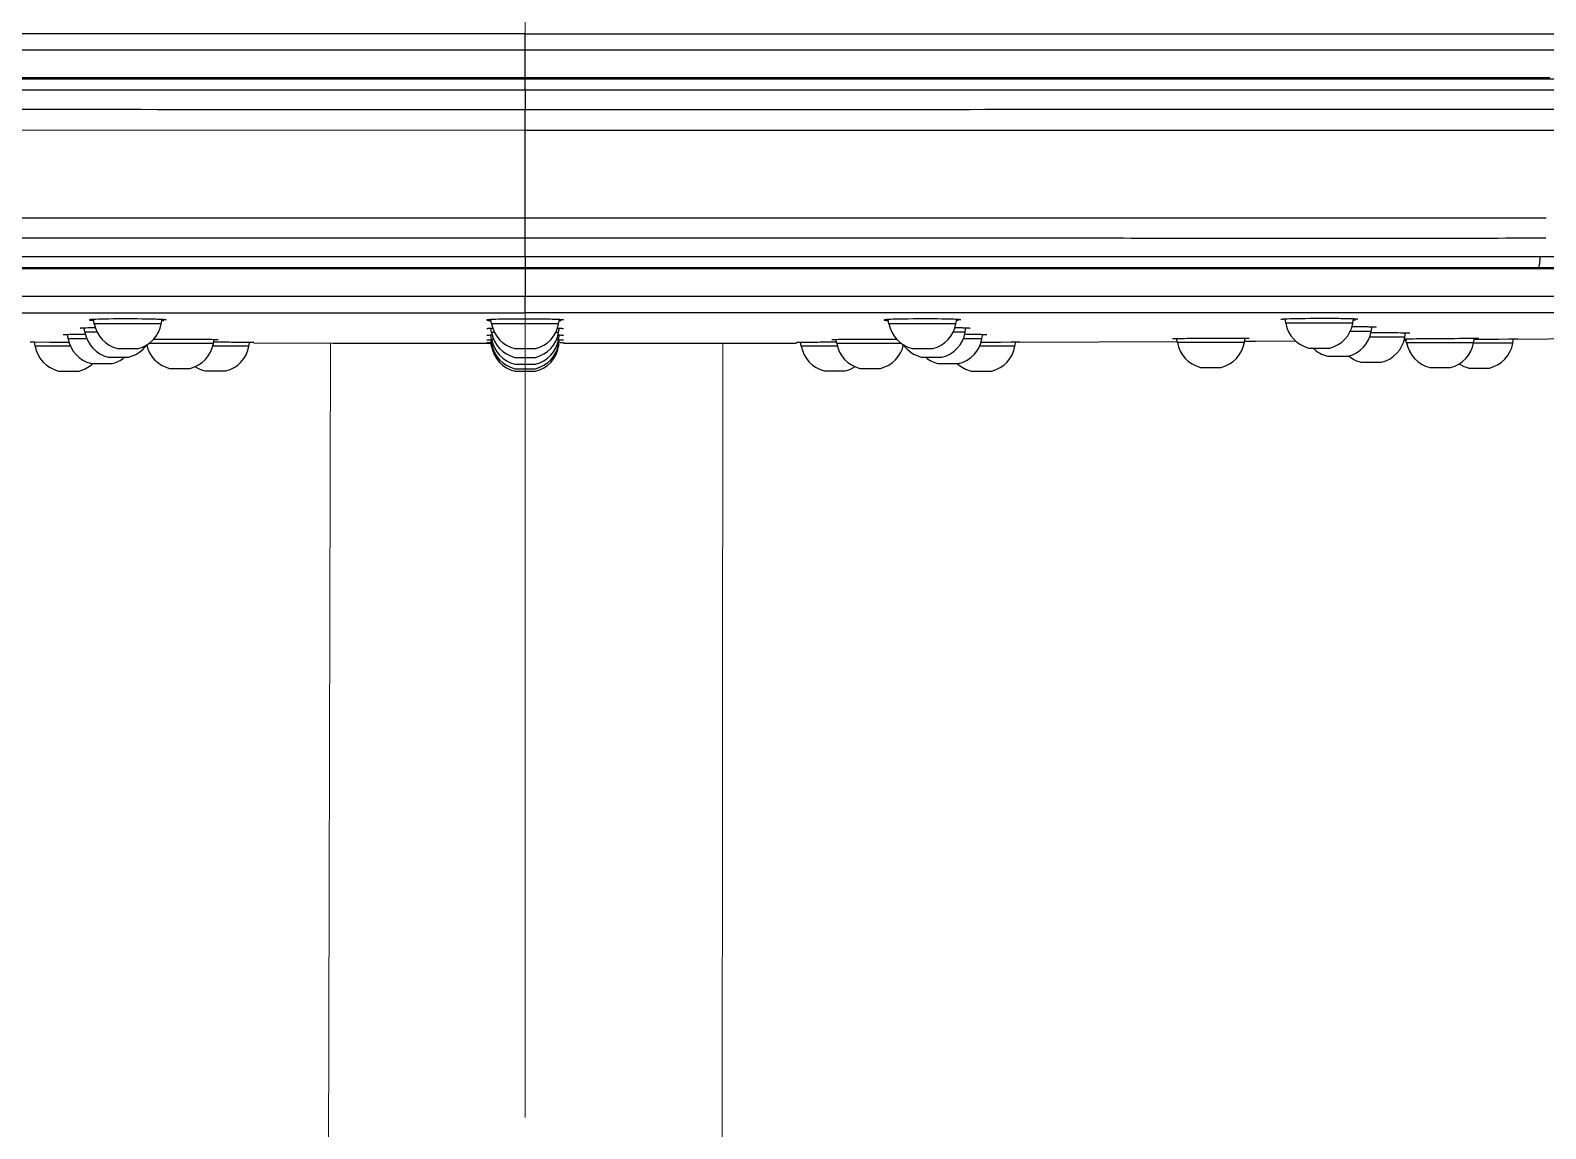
# Model space of a CAD drawing. Extents: x 0 to 3160, y 0 to 2315.
# Drawn here: x 1074.4 to 1147.5, y 1233.2 to 1286.1 of the extents above; entities that cross this region are included whole.
import ezdxf

# ---------------------------------------------------------------- set-up
doc = ezdxf.new("R2010")
doc.units = 0
doc.header["$LTSCALE"] = 10
doc.header["$MEASUREMENT"] = 0
doc.linetypes.add('CENTER2', pattern=[28.575000000000003, 19.05, -3.175, 3.175, -3.175])
doc.layers.get('0').update_dxf_attribs({"linetype": 'CONTINUOUS'})
doc.layers.add('1', color=7, linetype='CONTINUOUS')
doc.layers.add('Cneter', color=1, linetype='CENTER2', lineweight=13)

msp = doc.modelspace()

# ---------------------------------------------------------------- linework, layer by layer
at = {"color": 9, "linetype": 'Continuous'}
for p, q in [((1098.284918854793, 1283.266323486363), (1098.285295446893, 1285.972954988963)), ((1079.411604320292, 1285.183452545863), (967.1999967313923, 1285.169027571463)), ((1084.241997540892, 1285.183696853063), (1079.411604320292, 1285.183452545863)), ((1093.284222094792, 1285.183967024863), (1084.241997540892, 1285.183696853063)), ((1095.459994858992, 1285.183996914163), (1093.284222094792, 1285.183967024863)), ((1098.285293181692, 1285.184016039763), (1095.459994858992, 1285.183996914163)), ((1103.286092215993, 1285.183528327063), (1098.285296224893, 1285.183562429563)), ((1109.722101907692, 1285.183332973163), (1103.286092215993, 1285.183528327063)), ((1109.817675034592, 1285.183328862863), (1109.722101907692, 1285.183332973163)), ((1109.922878122892, 1285.183324299063), (1109.817675034592, 1285.183328862863)), ((1115.700372262492, 1285.183012314163), (1109.922878122892, 1285.183324299063)), ((1116.027078924392, 1285.182991201763), (1115.700372262492, 1285.183012314163)), ((1116.181780317293, 1285.182981079963), (1116.027078924392, 1285.182991201763)), ((1116.610915566293, 1285.182952585363), (1116.181780317293, 1285.182981079963)), ((1229.372284464892, 1285.164267685363), (1116.610915566293, 1285.182952585363)), ((1098.285220153192, 1283.778712112163), (1050.019223815892, 1283.777478472963)), ((1148.285677716392, 1283.777576858263), (1098.285220153192, 1283.778712112163)), ((1146.504591847192, 1283.777652369063), (1146.471857461092, 1283.846965627463)), ((1037.551827504092, 1281.351984758663), (1098.285292537193, 1281.327671865663)), ((1098.285292537193, 1281.327671865663), (1159.700550988492, 1281.332355700163)), ((1098.285295498892, 1277.083882867463), (1098.285294792592, 1281.326947445463)), ((1098.285284548692, 1277.081373304463), (1049.061181303292, 1277.081885847563)), ((1098.285293604392, 1276.125373291963), (1098.285284548692, 1277.081373304463)), ((1147.513290673593, 1277.081851467163), (1098.285291277793, 1277.081334330763)), ((1049.268843212292, 1276.126577099863), (1098.285293604392, 1276.125373291963)), ((1098.285278678592, 1275.214390180863), (1098.285263070492, 1276.122042894463)), ((1098.285269329593, 1275.214287150363), (1049.553208950192, 1275.214401288463)), ((1098.285283625192, 1275.213373640763), (1098.285293008792, 1273.308633374063)), ((1022.952281377992, 1274.704870733163), (1098.285284716292, 1274.704412856663)), ((1098.285268091992, 1274.704397561263), (1108.490695658193, 1274.704721627263)), ((1147.141694192892, 1274.704488876963), (1170.340072768692, 1274.704162428063)), ((1098.285273058892, 1273.298941753763), (1014.405897861292, 1273.309775564163)), ((1098.285265618292, 1272.509960504463), (1098.285291368093, 1273.298976012663)), ((1100.137808856693, 1273.299309548763), (1098.285296332592, 1273.299309341163)), ((1100.340793291292, 1273.299310503663), (1100.137808856693, 1273.299309548763)), ((1101.478429084093, 1273.299319206263), (1100.340793291292, 1273.299310503663)), ((1101.737355649292, 1273.299321974463), (1101.478429084093, 1273.299319206263)), ((1102.254641305993, 1273.299328370263), (1101.737355649292, 1273.299321974463)), ((1102.462398062392, 1273.299331261963), (1102.254641305993, 1273.299328370263)), ((1102.670896613892, 1273.299334349063), (1102.462398062392, 1273.299331261963)), ((1109.755751070992, 1273.299544907363), (1102.670896613892, 1273.299334349063)), ((1109.873613341192, 1273.299550072263), (1109.755751070992, 1273.299544907363)), ((1109.959517555092, 1273.299553869563), (1109.873613341192, 1273.299550072263)), ((1110.177301436992, 1273.299563619763), (1109.959517555092, 1273.299553869563)), ((1111.526623766293, 1273.299627937263), (1110.177301436992, 1273.299563619763)), ((1111.610540327993, 1273.299632157263), (1111.526623766293, 1273.299627937263)), ((1111.729412742592, 1273.299638178763), (1111.610540327993, 1273.299632157263)), ((1111.919361207993, 1273.299647906563), (1111.729412742592, 1273.299638178763)), ((1115.385115323892, 1273.299847723463), (1111.919361207993, 1273.299647906563)), ((1115.587868639493, 1273.299860690263), (1115.385115323892, 1273.299847723463)), ((1115.762355294793, 1273.299871959463), (1115.587868639493, 1273.299860690263)), ((1116.469911668692, 1273.299918692263), (1115.762355294793, 1273.299871959463)), ((1116.668353362792, 1273.299932095163), (1116.469911668692, 1273.299918692263)), ((1116.752056663892, 1273.299937787063), (1116.668353362792, 1273.299932095163)), ((1116.954055011992, 1273.299951617363), (1116.752056663892, 1273.299937787063)), ((1117.026816181492, 1273.299956631663), (1116.954055011992, 1273.299951617363)), ((1117.243853546793, 1273.299971690463), (1117.026816181492, 1273.299956631663)), ((1118.119393760792, 1273.300033974963), (1117.243853546793, 1273.299971690463)), ((1118.319004308692, 1273.300048516363), (1118.119393760792, 1273.300033974963)), ((1119.293702612492, 1273.300121315963), (1118.319004308692, 1273.300048516363)), ((1123.321947766392, 1273.300452544263), (1119.293702612492, 1273.300121315963)), ((1123.538935354092, 1273.300471718063), (1123.321947766392, 1273.300452544263)), ((1123.611805138692, 1273.300478186563), (1123.538935354092, 1273.300471718063)), ((1123.815312656992, 1273.300496329663), (1123.611805138692, 1273.300478186563)), ((1128.023749657293, 1273.300896348663), (1123.815312656992, 1273.300496329663)), ((1128.146691646692, 1273.300908718463), (1128.023749657293, 1273.300896348663)), ((1128.333707958892, 1273.300927606363), (1128.146691646692, 1273.300908718463)), ((1134.520785603792, 1273.301598053363), (1128.333707958892, 1273.300927606363)), ((1134.723629978892, 1273.301621432363), (1134.520785603792, 1273.301598053363)), ((1138.429333063093, 1273.302062449763), (1134.723629978892, 1273.301621432363)), ((1139.055595421192, 1273.302139443463), (1138.429333063093, 1273.302062449763)), ((1139.137013946893, 1273.302149502463), (1139.055595421192, 1273.302139443463)), ((1139.320188284392, 1273.302172174063), (1139.137013946893, 1273.302149502463)), ((1140.750603657592, 1273.302351122463), (1139.320188284392, 1273.302172174063)), ((1140.952320936893, 1273.302376622463), (1140.750603657592, 1273.302351122463)), ((1141.024773880592, 1273.302385797163), (1140.952320936893, 1273.302376622463)), ((1141.241434762092, 1273.302413281563), (1141.024773880592, 1273.302385797163)), ((1153.614372352392, 1273.304124016163), (1141.241434762092, 1273.302413281563)), ((1067.276386870692, 1272.511425875863), (1076.018676061592, 1272.510730723663)), ((1076.018676061592, 1272.510730723663), (1079.790538347892, 1272.510500858563)), ((1080.746567518792, 1271.987490233463), (1077.515613798092, 1271.987490233463)), ((1079.790538347892, 1272.510500858563), (1083.496257499893, 1272.510316135263)), ((1083.496257499893, 1272.510316135263), (1083.699200148993, 1272.510307198863)), ((1083.699200148993, 1272.510307198863), (1084.049191541092, 1272.510292075463)), ((1084.049191541092, 1272.510292075463), (1096.432847060492, 1272.509985875663)), ((1096.432847060492, 1272.509985875663), (1098.285290572792, 1272.509977138463)), ((1099.900771562592, 1271.980898675463), (1096.669817841892, 1271.980898675463)), ((1119.054975606392, 1271.987490233463), (1115.824021885693, 1271.987490233463)), ((1138.188265371792, 1272.007468649663), (1134.957311651092, 1272.007468649663)), ((1077.172630517993, 1271.258273428563), (1076.258421228592, 1271.258273428563)), ((1077.654782245292, 1271.572941282463), (1077.069157468392, 1271.572941282463)), ((1096.814930488592, 1271.557704016363), (1096.669817841892, 1271.557704016363)), ((1096.794008360593, 1271.234304869163), (1096.669817841892, 1271.234304869163)), ((1099.900771562592, 1271.557704016363), (1099.755658915792, 1271.557704016363)), ((1099.900771562592, 1271.234304869163), (1099.794427379093, 1271.234304869163)), ((1119.501431936093, 1271.572941282463), (1118.915807159192, 1271.572941282463)), ((1120.312168175892, 1271.258273428563), (1119.397958886492, 1271.258273428563)), ((1139.078263676993, 1271.619310266863), (1138.060626240293, 1271.619310266863)), ((1140.694743102492, 1271.331185700063), (1138.983518925593, 1271.331185700063)), ((1076.375789301892, 1270.901349960163), (1074.669841137692, 1270.901349960163)), ((1083.260896172293, 1271.030435499863), (1080.124750215592, 1271.030435499863)), ((1084.970787797492, 1270.902169065563), (1083.260896172293, 1270.902169065563)), ((1096.755701464293, 1271.010659050163), (1096.669817841892, 1271.010659050163)), ((1096.710567333792, 1270.886737360163), (1096.669817841892, 1270.886737360163)), ((1099.900771562592, 1271.010659050163), (1099.827229525692, 1271.010659050163)), ((1099.900771562592, 1270.886737360163), (1099.853183623392, 1270.886737360163)), ((1113.351871417693, 1270.902169065563), (1111.599801606993, 1270.902169065563)), ((1116.427790676992, 1271.030435499863), (1113.309693232192, 1271.030435499863)), ((1121.900748266792, 1270.901349960163), (1120.194800102592, 1270.901349960163)), ((1132.960632649492, 1271.078759945363), (1129.729678928792, 1271.078759945363)), ((1144.011249891993, 1271.069645360363), (1140.780296171192, 1271.069645360363)), ((1145.900701431292, 1271.044015380063), (1144.002821918793, 1271.044015380063))]:
    msp.add_line(p, q, dxfattribs=at)
at = {"color": 7, "linetype": 'Continuous'}
for p, q in [((1098.285269142492, 1285.972873054263), (1099.678924387393, 1285.972874541363)), ((1099.678924387393, 1285.972874541363), (1106.997882834992, 1285.972750139463)), ((1106.997882834992, 1285.972750139463), (1110.169651303992, 1285.972631367263)), ((1110.169651303992, 1285.972631367263), (1110.678190010793, 1285.972608891163)), ((1110.678190010793, 1285.972608891163), (1111.633420046393, 1285.972564175463)), ((1111.633420046393, 1285.972564175463), (1113.266528884892, 1285.972480315863)), ((1113.266528884892, 1285.972480315863), (1116.815960146392, 1285.972266984463)), ((1116.815960146392, 1285.972266984463), (1117.197166516392, 1285.972241629563)), ((1117.197166516392, 1285.972241629563), (1117.670060875193, 1285.972209536263)), ((1117.670060875193, 1285.972209536263), (1118.043804926292, 1285.972183674663)), ((1118.043804926292, 1285.972183674663), (1118.718001721292, 1285.972135923963)), ((1118.718001721292, 1285.972135923963), (1119.102957534293, 1285.972108030963)), ((1119.102957534293, 1285.972108030963), (1119.361222327692, 1285.972089064063)), ((1119.361222327692, 1285.972089064063), (1119.970865292592, 1285.972043491263)), ((1119.970865292592, 1285.972043491263), (1228.225391599593, 1285.954572395763)), ((1098.285248336392, 1283.847465140463), (1048.285293350592, 1283.846854648963)), ((1146.471858489493, 1283.846929484363), (1146.356687938893, 1283.846951125263)), ((1147.681871394592, 1283.846739498963), (1146.471858489493, 1283.846929484363)), ((1170.340065988592, 1274.636648321563), (1060.383990586593, 1274.636026851363)), ((1077.515613798092, 1271.987490233463), (1077.476917330492, 1272.206948806363)), ((1080.746567518792, 1271.987490233463), (1080.784241876092, 1272.201152131263)), ((1096.669817841892, 1271.980898675463), (1096.631635837893, 1272.197439580263)), ((1099.900771562592, 1271.980898675463), (1099.939022371393, 1272.197829791963)), ((1115.824021885693, 1271.987490233463), (1115.786356909392, 1272.201098928563)), ((1119.054975606392, 1271.987490233463), (1119.093666340792, 1272.206916291963)), ((1134.957311651092, 1272.007468649663), (1134.920114658792, 1272.218423275663)), ((1138.188265371792, 1272.007468649663), (1138.227470523892, 1272.229812115963)), ((1076.258421228592, 1271.258273428563), (1076.219175093493, 1271.480849321063)), ((1077.094543352892, 1271.468784717363), (1076.948806967992, 1271.468062090563)), ((1077.069157468392, 1271.572941282463), (1077.030165561192, 1271.794075376663)), ((1083.260896172293, 1271.030435499863), (1083.298380238592, 1271.243018203663)), ((1096.669817841892, 1271.234304869163), (1096.631530886392, 1271.451440983863)), ((1096.669817841892, 1271.010659050163), (1096.631572154292, 1271.227561122563)), ((1096.669817841892, 1271.557704016363), (1096.631576269492, 1271.774582750463)), ((1099.900771562592, 1271.557704016363), (1099.939073157792, 1271.774923156863)), ((1099.900771562592, 1271.234304869163), (1099.939114354192, 1271.451757646163)), ((1099.900771562592, 1271.010659050163), (1099.939017250093, 1271.227561122563)), ((1113.309693232192, 1271.030435499863), (1113.272186427992, 1271.243147156463)), ((1119.501431936093, 1271.572941282463), (1119.540431183592, 1271.794117005763)), ((1119.633924988592, 1271.467878734563), (1119.509577767692, 1271.468538015563)), ((1120.312168175892, 1271.258273428563), (1120.351431876892, 1271.480948942263)), ((1129.729678928792, 1271.078759945363), (1129.693067471092, 1271.286393839563)), ((1132.960280331392, 1271.147096577663), (1133.518750680592, 1271.149975841963)), ((1132.960632649492, 1271.078759945363), (1133.000729400092, 1271.306159917563)), ((1133.518750680592, 1271.149975841963), (1135.440219993392, 1271.163295556063)), ((1138.197927162392, 1271.838297989963), (1138.142665171592, 1271.838500630663)), ((1139.078263676993, 1271.619310266863), (1139.118009114392, 1271.844717843063)), ((1140.694743102492, 1271.331185700063), (1140.734955938092, 1271.559244023663)), ((1140.695654383892, 1271.199726470363), (1140.779390419092, 1271.200306932363)), ((1140.780296171192, 1271.069645360363), (1140.744391334392, 1271.273271808663)), ((1144.011249891993, 1271.069645360363), (1144.052038279892, 1271.300967803363)), ((1145.213043949092, 1271.234237302563), (1144.037111637593, 1271.224873228363)), ((1145.705506546093, 1271.238109744163), (1145.213043949092, 1271.234237302563)), ((1145.955894156692, 1271.240059679663), (1145.705506546093, 1271.238109744163)), ((1145.900701431292, 1271.044015380063), (1145.941657056992, 1271.276286275263)), ((1146.138618607592, 1271.241556639663), (1145.955894156692, 1271.240059679663)), ((1146.138617873093, 1271.241552477463), (1154.399227732192, 1271.319938733863)), ((1074.543867664393, 1271.091243706863), (1074.433286887293, 1271.091161682963)), ((1074.615447281192, 1271.091035654263), (1074.543867664393, 1271.091243706863)), ((1075.368338917192, 1271.088045046063), (1074.615447281192, 1271.091035654263)), ((1074.669841137692, 1270.901349960163), (1074.630248437892, 1271.125891318463)), ((1075.972555788592, 1271.085649918363), (1075.368338917192, 1271.088045046063)), ((1076.316128560292, 1271.084268691063), (1075.972555788592, 1271.085649918363)), ((1078.631090658492, 1270.792233144363), (1079.631090658492, 1270.792233144363)), ((1083.673287380292, 1271.091412221163), (1083.270653527292, 1271.092601712763)), ((1084.970787797492, 1270.902169065563), (1085.008327281792, 1271.115066060763)), ((1085.205233917993, 1271.058927565963), (1089.034175364793, 1271.049106203563)), ((1089.034175364793, 1271.049106203563), (1096.669860312092, 1271.050874116863)), ((1096.635692881092, 1271.073045152863), (1096.616199352692, 1271.072873535163)), ((1096.669817841892, 1270.886737360163), (1096.648625984792, 1271.006922353963)), ((1097.785294702192, 1270.785641586363), (1098.785294702192, 1270.785641586363)), ((1099.900771562592, 1270.886737360163), (1099.921963419692, 1271.006922353963)), ((1099.954074301892, 1271.072849396463), (1099.934506343292, 1271.073019626463)), ((1111.547306447093, 1271.083724735463), (1111.477362184392, 1271.082924039263)), ((1111.599801606993, 1270.902169065563), (1111.562237375292, 1271.115206409963)), ((1113.299933142693, 1271.092609870863), (1112.896467768693, 1271.091449226463)), ((1116.939498745992, 1270.792233144363), (1117.939498745992, 1270.792233144363)), ((1120.611239071993, 1271.085687795663), (1120.254485700892, 1271.084301522963)), ((1121.206377017892, 1271.087963653963), (1120.611239071993, 1271.085687795663)), ((1121.701534015892, 1271.089822440563), (1121.206377017892, 1271.087963653963)), ((1121.954621719992, 1271.090774128163), (1121.701534015892, 1271.089822440563)), ((1121.900748266792, 1270.901349960163), (1121.940369801792, 1271.126054851063)), ((1122.137331348193, 1271.091325200163), (1121.954621719992, 1271.090774128163)), ((1122.137326459292, 1271.091297473663), (1129.729412488692, 1271.130439430863)), ((1136.072788511392, 1270.812211560563), (1137.072788511392, 1270.812211560563)), ((1136.962786816693, 1270.424053177763), (1137.962786816693, 1270.424053177763)), ((1075.785317997992, 1269.706092871063), (1076.785317997992, 1269.706092871063)), ((1077.373898088992, 1270.063016339463), (1078.373898088992, 1270.063016339463)), ((1078.184634328793, 1270.377684193363), (1079.184634328793, 1270.377684193363)), ((1081.145419311893, 1269.835178410663), (1082.145419311893, 1269.835178410663)), ((1082.855310937092, 1269.706911976463), (1083.855310937092, 1269.706911976463)), ((1097.785294702192, 1270.362446927263), (1098.785294702192, 1270.362446927263)), ((1097.785294702192, 1270.039047779963), (1098.785294702192, 1270.039047779963)), ((1097.785294702192, 1269.815401961063), (1098.785294702192, 1269.815401961063)), ((1097.785294702192, 1269.691480270963), (1098.785294702192, 1269.691480270963)), ((1112.715278467393, 1269.706911976463), (1113.715278467393, 1269.706911976463)), ((1114.425170092492, 1269.835178410663), (1115.425170092492, 1269.835178410663)), ((1117.385955075692, 1270.377684193363), (1118.385955075692, 1270.377684193363)), ((1118.196691315492, 1270.063016339463), (1119.196691315492, 1270.063016339463)), ((1119.785271406392, 1269.706092871063), (1120.785271406392, 1269.706092871063)), ((1130.845155789192, 1269.883502856263), (1131.845155789192, 1269.883502856263)), ((1138.579266242093, 1270.135928610963), (1139.579266242093, 1270.135928610963)), ((1141.895773031592, 1269.874388271263), (1142.895773031592, 1269.874388271263)), ((1143.785224570892, 1269.848758290963), (1144.785224570892, 1269.848758290963))]:
    msp.add_line(p, q, dxfattribs=at)
msp.add_lwpolyline([(1100.136135235492, 1271.051676673963), (1110.180734626992, 1271.054002330463), (1111.365340595692, 1271.057315042963)], dxfattribs=at)
for centre, radius, start, end in [((1078.992825427592, 1272.247962499963), 1.5, 189.9999999999991, 256.0451912733145), ((1079.038449060492, 1208.681047112163), 63.53775859979999, 89.08318181960664, 90.75225142888164), ((1079.269355889292, 1272.247962499963), 1.5, 283.9548087266856, 350.0000000000009), ((1098.147029471393, 1272.241370941963), 1.5, 189.9999999999991, 256.0451912733145), ((1098.234797778792, 1214.814557727863), 57.398602097, 90.27133777010539, 90.87366391698356), ((1098.285121726793, 1205.915965776163), 66.2973330886, 89.72346411090685, 90.27840898100624), ((1098.366724727693, 1217.932423542963), 54.2806265621, 89.11119066691967, 89.74838062877701), ((1098.423559933092, 1272.241370941963), 1.5, 283.9548087266856, 350.0000000000009), ((1115.995159619392, 1268.176530195163), 4.0178436746, 93.22927921200268, 94.15815996930301), ((1117.301233515193, 1272.247962499963), 1.5, 189.9999999999991, 256.0451912733145), ((1117.530540955992, 1208.629525187763), 63.5891778361, 89.23531566570796, 90.9031394389254), ((1117.577763976892, 1272.247962499963), 1.5, 283.9548087266856, 350.0000000000009), ((1135.135901371592, 1267.961389090563), 4.249440047699999, 93.14565663967487, 94.02532173800427), ((1136.434523280593, 1272.267940916163), 1.5, 189.9999999999991, 256.0451912733145), ((1136.772079297993, 1205.047152194763), 67.1892342302, 89.36897557721836, 90.94658583949787), ((1136.711053742292, 1272.267940916163), 1.5, 283.9548087266856, 350.0000000000009), ((1076.397303740192, 1264.655292206163), 6.805551085, 91.6419074010932, 92.23361028290554), ((1077.735632858093, 1271.518745695063), 1.5, 189.9999999999991, 256.0451912733145), ((1077.226383121092, 1266.566471858263), 5.2136341799, 92.35127922448886, 93.12252298489909), ((1078.546369097892, 1271.833413548963), 1.5, 189.9999999999991, 256.0451912733145), ((1081.010632702092, 1169.835110084963), 101.3967481745, 90.16305583251692, 90.37110632510958), ((1081.164307599593, 1099.784487618563), 171.447530396, 89.52950999327838, 90.14779017198497), ((1081.992341312793, 1196.886188473363), 74.3423102397, 89.17655449989022, 89.55313545111628), ((1082.664346489792, 1242.529608340063), 28.6939509417, 88.70265835938231, 89.20846050409097), ((1096.848273164293, 1266.521465008863), 5.2407493943, 92.56330604387854, 93.32389660039534), ((1096.849122574892, 1264.274047455963), 7.1590696158, 91.8768720541195, 92.4346416607117), ((1096.850133108393, 1259.942514855063), 11.2611851142, 91.19425455761541, 91.5495187266135), ((1097.067399588092, 1261.500956215863), 10.2660363286, 91.9443946572257, 92.53190627777572), ((1097.009673816592, 1259.386311236963), 12.0494419901, 91.53629139421493, 91.87869442389868), ((1096.976240236392, 1253.987384214963), 17.2176506291, 91.0659686056898, 91.20078330820895), ((1098.147029471393, 1271.818176282863), 1.5, 189.9999999999991, 256.0451912733145), ((1098.147029471393, 1271.494777135663), 1.5, 189.9999999999991, 256.0451912733145), ((1098.423559933092, 1271.818176282863), 1.5, 283.9548087266856, 350.0000000000009), ((1098.423559933092, 1271.494777135663), 1.5, 283.9548087266856, 350.0000000000009), ((1099.525407841692, 1262.080601882663), 9.6859356616, 87.4533078797087, 88.07229728531276), ((1099.537468450792, 1258.597642280563), 12.8384199502, 88.13516029227812, 88.45569698508983), ((1099.560109432692, 1252.198507331463), 19.0068212079, 88.8104190745143, 88.93263959150552), ((1113.576669322792, 1257.212729745263), 14.0072640613, 91.30980087791534, 91.58829208950847), ((1115.389741125592, 1100.084486310663), 171.1474834402, 89.84236111229217, 90.46170981467796), ((1115.601673494292, 1179.919398055163), 91.31229109440001, 89.61381688400043, 89.83751744341703), ((1118.024220306593, 1271.833413548963), 1.5, 283.9548087266856, 350.0000000000009), ((1118.595915745493, 1240.104763434863), 31.6863545482, 88.70782149638495, 89.26145679371803), ((1118.834956546392, 1271.518745695063), 1.5, 283.9548087266856, 350.0000000000009), ((1119.377525756092, 1221.704504288263), 49.7640349735, 89.1448973684156, 89.70479365472106), ((1130.045279483692, 1255.675742274763), 15.587940225, 91.3525344750233, 91.60411126711865), ((1132.372262432892, 1081.675130348363), 189.6054815849, 90.02840375449755, 90.58702318890883), ((1132.342104700892, 1184.470705179563), 86.80990692700001, 89.71860802818965, 90.04213340432025), ((1132.646367741292, 1241.579810555863), 29.7000055152, 89.28619133408823, 89.76449350160975), ((1137.601052047492, 1271.879782533363), 1.5, 283.9548087266856, 350.0000000000009), ((1137.932158077292, 1205.205407458463), 66.6334205469, 89.59688973487792, 89.77147372661281), ((1138.174697812792, 1233.401374855263), 38.4364699619, 88.93839214290541, 89.66271705231044), ((1139.819768864392, 1144.604606312363), 126.9375329056, 90.18434715398513, 90.34675138879898), ((1139.765899886692, 1168.606379801963), 102.9357129786, 89.86235311052585, 90.19734751967484), ((1139.217531472992, 1271.591657966563), 1.5, 283.9548087266856, 350.0000000000009), ((1139.925097463092, 1218.163864193663), 53.3780042355, 89.37961530550437, 89.90544007381982), ((1141.202689404892, 1244.822173725663), 26.4258066647, 91.027370960093, 91.18156010131175), ((1144.855985532892, 942.744277416163), 328.526586502, 90.26680653797875, 90.59079614130715), ((1144.051179730992, 1121.005999615563), 150.2630514924, 90.08910060178155, 90.27645458668599), ((1143.922442911892, 1217.118411812263), 54.15055928029999, 89.84706356801381, 90.11103209941811), ((1076.147052767193, 1271.161822226663), 1.5, 189.9999999999991, 256.0451912733145), ((1078.822899559592, 1271.833413548963), 1.5, 283.9548087266856, 324.4642558875633), ((1081.507154081092, 1271.290907766363), 1.5, 191.7171465094937, 256.0451912733145), ((1081.783684542792, 1271.290907766363), 1.5, 283.9548087266856, 350.0000000000009), ((1083.493576167893, 1271.162641332063), 1.5, 283.9548087266856, 350.0000000000009), ((1083.467142950092, 1097.461078349663), 173.6297021032, 89.56973721098905, 89.73247244411019), ((1084.190926119692, 1193.358312885963), 77.729736387, 89.38646863460639, 89.57241222099947), ((1096.851308273893, 1244.942801844263), 26.1311293819, 90.51551276120445, 90.6693345865217), ((1098.147029471393, 1271.271131316663), 1.5, 189.9999999999991, 256.0451912733145), ((1098.147029471393, 1271.147209626663), 1.5, 189.9999999999991, 256.0451912733145), ((1098.423559933092, 1271.271131316663), 1.5, 283.9548087266856, 350.0000000000009), ((1098.423559933092, 1271.147209626663), 1.5, 283.9548087266856, 350.0000000000009), ((1112.994998484292, 1118.362638036563), 152.7279481127, 90.26369180399928, 90.54310875618236), ((1113.077013236492, 1271.162641332063), 1.5, 189.9999999999991, 256.0451912733145), ((1114.786904861692, 1271.290907766363), 1.5, 189.9999999999991, 256.0451912733145), ((1115.063435323393, 1271.290907766363), 1.5, 283.9548087266856, 348.2828534904998), ((1117.747689844892, 1271.833413548963), 1.5, 215.5357513957214, 256.0451912733145), ((1120.423536637292, 1271.161822226663), 1.5, 283.9548087266856, 350.0000000000009), ((1131.206890558292, 1271.339232211863), 1.5, 189.9999999999991, 256.0451912733145), ((1131.483421019992, 1271.339232211863), 1.5, 283.9548087266856, 350.0000000000009), ((1137.324521585792, 1271.879782533363), 1.5, 225.7467368012671, 256.0451912733145), ((1138.941001011292, 1271.591657966563), 1.5, 230.2658333023198, 256.0451912733145), ((1142.257507800692, 1271.330117626863), 1.5, 189.9999999999991, 256.0451912733145), ((1142.534038262393, 1271.330117626863), 1.5, 283.9548087266856, 350.0000000000009), ((1144.423489801792, 1271.304487646563), 1.5, 283.9548087266856, 350.0000000000009), ((1076.423583228892, 1271.161822226663), 1.5, 283.9548087266856, 312.3639012951883), ((1078.012163319792, 1271.518745695063), 1.5, 283.9548087266856, 309.8036272452301), ((1083.217045706192, 1271.162641332063), 1.5, 235.7057084451981, 256.0451912733145), ((1113.353543698292, 1271.162641332063), 1.5, 283.9548087266856, 304.2942915548019), ((1118.558426084693, 1271.518745695063), 1.5, 230.1997895783722, 256.0451912733145), ((1120.147006175593, 1271.161822226663), 1.5, 227.6360987048117, 256.0451912733145), ((1144.146959340093, 1271.304487646563), 1.5, 236.5060038124066, 256.0451912733145)]:
    msp.add_arc(centre, radius, start, end, dxfattribs=at)
at = {"color": 9, "linetype": 'Continuous'}
for points, start_tangent, end_tangent in [([(1098.285295446893, 1285.972954988963), (1083.045730854992, 1285.972593211663), (1037.444633470393, 1285.967145261363)], (-0.9999999999958238, -2.890057296137049e-06), (-0.9999999807683693, -0.0001961205277473003)), ([(1049.947270356092, 1283.264295751763), (1062.007993552293, 1283.261237908563), (1098.284919230692, 1283.265665987663)], (0.9999998699570603, -0.0005099861399640611), (0.9999999966303463, -8.209328418696728e-05)), ([(1098.284918854793, 1283.266323486363), (1113.399674878892, 1283.266439615363), (1159.215716832892, 1283.271599736963)], (0.9999999966302394, -8.209458668022899e-05), (0.9999999965483557, 8.30860311010632e-05)), ([(1098.284918854793, 1283.266323486363), (1098.286069696693, 1282.306409047663)], (0.00171354305297382, -0.9999985318840251), (0.000213370217727317, -0.9999999772365749)), ([(1098.286069786092, 1282.306250196463), (1072.539121590392, 1282.318350702563), (1059.789565344392, 1282.325876107063), (1046.864124067793, 1282.319299625363)], (-0.9999999951566458, 9.842107812523587e-05), (-0.9999999850214737, 0.0001730810573100242)), ([(1098.285292537193, 1281.327671865663), (1098.285643068893, 1281.591403950463), (1098.286069696693, 1282.306409047663)], (0.001487192466983782, 0.9999988941286717), (-0.000213370276482536, 0.9999999772365623)), ([(1159.666860346092, 1282.318134090263), (1144.216516033693, 1282.319606509163), (1121.162369121992, 1282.312865184063), (1098.286069696693, 1282.306409047663)], (-0.9999998166151878, 0.0006056150518034517), (-0.9999999951669309, 9.831652122396362e-05)), ([(1098.285282178692, 1276.125367051763), (1110.596022507392, 1276.124726044263), (1122.903542088592, 1276.123986810263), (1135.207658106792, 1276.118353635863), (1147.486714339692, 1276.125888400163)], (0.9999999999971655, -2.381036205391567e-06), (0.9999977291719262, 0.002131114964279946)), ([(1147.215248677192, 1275.213551097763), (1134.997910972193, 1275.214666219363), (1098.285283625192, 1275.213373640763)], (-0.9999999861452129, 0.0001664619293941864), (-0.9999999999999873, 1.591867065510071e-07)), ([(1147.215341821592, 1275.214889925163), (1147.182099506593, 1274.882396191263), (1147.162369263392, 1274.771212079063), (1147.141694192892, 1274.704488876963)], (-0.06933883450143502, -0.9975931665914631), (-0.4402489047195943, -0.8978757719713778)), ([(1171.666526622493, 1275.214567258363), (1165.566882784692, 1275.214416297763), (1147.215341821592, 1275.214889925163)], (-0.9999999997767057, -2.113264874644311e-05), (-0.9999999861515185, 0.0001664240457794448)), ([(1108.490695658193, 1274.704721627263), (1115.270722901892, 1274.705142810563), (1135.597135690892, 1274.705769771063)], (0.999999998462528, 5.545218025398276e-05), (0.9999999993453379, -3.6184585581645e-05)), ([(1135.597135690892, 1274.705769771063), (1138.485166761192, 1274.705622366963), (1147.141736930692, 1274.704573942563)], (0.999999999345338, -3.618458436885266e-05), (0.9999999834913346, -0.0001817067167761292)), ([(1159.117604089993, 1272.515591947763), (1143.964924022293, 1272.513337171963), (1098.285270515892, 1272.509984419363)], (-0.9999999817617142, -0.000190988406359482), (-0.9999999999916405, 4.088902795549089e-06))]:
    msp.add_spline(points, degree=3, dxfattribs=dict(at, start_tangent=start_tangent, end_tangent=end_tangent))
at = {"color": 7, "linetype": 'Continuous'}
for points, start_tangent, end_tangent in [([(1146.356687938893, 1283.846951125263), (1134.355386281693, 1283.848215545363), (1098.285248278392, 1283.846962480663)], (-0.9999999825145323, 0.0001870051749430858), (-0.9999999999998906, -4.678515999837296e-07)), ([(1077.388505676892, 1272.188674586663), (1077.340761879493, 1272.184698110963), (1077.306618719393, 1272.180612424063), (1077.286281563793, 1272.176443964463), (1077.279955779893, 1272.172219170863)], (-0.9974300733607708, -0.07164669396090309), (0.1736481780770292, -0.9848077529398966)), ([(1077.279955769992, 1272.172219227363), (1077.292560115292, 1272.166775107963), (1077.328141217892, 1272.161382315363), (1077.386233854892, 1272.156101722263), (1077.466276346692, 1272.150994124763)], (0.1736481778659399, -0.9848077529771174), (0.998482673364257, -0.05506678664464369)), ([(1077.458439132793, 1272.193001142463), (1077.439401874592, 1272.191938045063), (1077.388505676892, 1272.188674586663)], (-0.9985424491484702, -0.05397200430385203), (-0.99743007336087, -0.07164669395952282)), ([(1078.204269004992, 1272.213329548063), (1077.973912801292, 1272.209481310563), (1077.458439132793, 1272.193001142463)], (-0.9999032280270811, -0.01391167067693124), (-0.9985424491139672, -0.05397200494219466)), ([(1080.544424852892, 1272.199043153563), (1080.435844896692, 1272.202341350463), (1080.055104856892, 1272.210671531563)], (-0.9994554445913129, 0.0329971858918498), (-0.9998580315957544, 0.01684982651138427)), ([(1080.801710239292, 1272.188040577963), (1080.747123801592, 1272.190935438163), (1080.544424852892, 1272.199043153563)], (-0.9983590182052804, 0.05726491742933775), (-0.9994554445886474, 0.03299718597258323)), ([(1080.794992453592, 1272.145626975963), (1080.814461232292, 1272.146685785663), (1080.866660571192, 1272.149968079663)], (0.9986218606490251, 0.0524821820609538), (0.9975024222521738, 0.07063227025266836)), ([(1080.981203426692, 1272.166422495663), (1080.970476531093, 1272.171928646663), (1080.936666228292, 1272.177418516663), (1080.880231365292, 1272.182814496163), (1080.801710239292, 1272.188040577963)], (0.1736481776673949, 0.9848077530121262), (-0.9983590182069771, 0.05726491739975744)), ([(1096.543835908392, 1272.179853878963), (1096.495814049592, 1272.175666353863), (1096.461474575793, 1272.171391265563), (1096.441025362992, 1272.167061500463), (1096.434674287292, 1272.162709944763)], (-0.9971676656720817, -0.07521068101068841), (0.1736481779646832, -0.9848077529597062)), ([(1096.434674276592, 1272.162710005563), (1096.447290633592, 1272.157136888763), (1096.482865258792, 1272.151614698063), (1096.540931269193, 1272.146238462963), (1096.620923320293, 1272.141097779663)], (0.1736481775961386, -0.9848077530246907), (0.9984802791895642, -0.05511018117852853)), ([(1096.613143993292, 1272.184378598463), (1096.594294365293, 1272.183263862363), (1096.543835908392, 1272.179853878963)], (-0.9983619621358245, -0.05721356972175787), (-0.9971676656103762, -0.07521068182879966)), ([(1097.359599907392, 1272.206487050563), (1097.129037251892, 1272.202173066763), (1096.613143993292, 1272.184378598463)], (-0.999874858518351, -0.01581983890270783), (-0.9983619621283412, -0.05721356985234164)), ([(1099.698073114692, 1272.195349757063), (1099.589460659692, 1272.198574396763), (1099.208727279292, 1272.206519128963)], (-0.9994733059205958, 0.03245166794103551), (-0.9998762412861733, 0.01573219982819786)), ([(1099.956303507493, 1272.184396682663), (1099.901532725193, 1272.187279600563), (1099.698073114692, 1272.195349757063)], (-0.9983897010285363, 0.05672746142874855), (-0.9994733059206196, 0.03245166794030598)), ([(1099.949663182992, 1272.141113793763), (1099.969284069492, 1272.142231187263), (1100.021836104892, 1272.145660445663)], (0.9984827380968666, 0.05506561288666664), (0.9973479220789025, 0.07278133225556849)), ([(1100.135983921992, 1272.163100156463), (1100.125248154192, 1272.168609886963), (1100.091391400192, 1272.173986774263), (1100.034892071092, 1272.179247313263), (1099.956303507493, 1272.184396682663)], (0.1736481777767417, 0.9848077529928455), (-0.9983897010487679, 0.05672746107267623)), ([(1115.703826206593, 1272.183797672663), (1115.653532315792, 1272.179521015863), (1115.617540795693, 1272.175162857863), (1115.596084269092, 1272.170765012363), (1115.589395358792, 1272.166369292963)], (-0.9973028337222325, -0.07339657927727343), (0.1736481777846638, -0.9848077529914485)), ([(1115.589325266293, 1272.166766807463), (1115.601936827592, 1272.161267385563), (1115.637521784593, 1272.155818429363), (1115.695603136192, 1272.150560859863), (1115.775609409892, 1272.145621643363)], (0.1736481778826852, -0.9848077529741647), (0.9986238154375182, -0.05244497345803086)), ([(1116.528241716992, 1272.210803360663), (1116.293620107593, 1272.206257556663), (1115.768827576292, 1272.187993967863)], (-0.999863197334734, -0.01654045391041716), (-0.9983616469493621, -0.05721906937863777)), ([(1118.864937045792, 1272.202779724763), (1118.757408469893, 1272.205769830063), (1118.379193421993, 1272.213039771863)], (-0.9995352870384995, 0.03048294547553985), (-0.9998992976640176, 0.01419135409340219)), ([(1119.112058051992, 1272.192893816463), (1119.059431053493, 1272.195518875463), (1118.864937045792, 1272.202779724763)], (-0.9985460789278191, 0.05390480737260598), (-0.9995352870346528, 0.03048294560166872)), ([(1119.104284071593, 1272.150912710363), (1119.123707869792, 1272.152017046263), (1119.175802638592, 1272.155395011163)], (0.9984842248253185, 0.05503864801194749), (0.997399910315397, 0.0720653793637306)), ([(1119.290627891392, 1272.172186656463), (1119.279962599792, 1272.177583889563), (1119.246337869592, 1272.182861395963), (1119.190190070492, 1272.187979207263), (1119.112058051992, 1272.192893816463)], (0.1736481777482594, 0.9848077529978676), (-0.998546078921303, 0.05390480749331206)), ([(1134.837601992092, 1272.200346297163), (1134.787332253292, 1272.196222954863), (1134.751345935392, 1272.192046224163), (1134.729875424892, 1272.187856365763), (1134.723153108192, 1272.183693640163)], (-0.9974735849547735, -0.07103835103289265), (0.1736481780423513, -0.9848077529460113)), ([(1135.662093797492, 1272.227217159263), (1135.427502585792, 1272.222541796763), (1134.902715523192, 1272.204426337563)], (-0.9998512174123906, -0.01724943590267868), (-0.998446652473041, -0.05571608533788621)), ([(1137.997581842193, 1272.223394874863), (1137.890061731592, 1272.226046522663), (1137.512049868093, 1272.232311567863)], (-0.9996306063402023, 0.02717813216392061), (-0.9999301490852693, 0.0118193464417943)), ([(1138.245484623792, 1272.214424060063), (1138.192695552192, 1272.216829535363), (1137.997581842193, 1272.223394874863)], (-0.9987780758985224, 0.04942018923927454), (-0.9996306063404334, 0.02717813215542097)), ([(1138.238383480192, 1272.174679165463), (1138.257984386792, 1272.175765633663), (1138.310482954493, 1272.179080000363)], (0.9985578999817197, 0.05368538333753541), (0.9975378295992305, 0.07013043931458496)), ([(1138.424432074492, 1272.195082480363), (1138.413699353492, 1272.200154898563), (1138.379989556292, 1272.205109371063), (1138.323739026692, 1272.209885706963), (1138.245484623792, 1272.214424060063)], (0.1736481778467152, 0.9848077529805072), (-0.9987780759122875, 0.04942018896108374)), ([(1076.132064327192, 1271.455672609163), (1076.083985074793, 1271.453400930963), (1076.049515471593, 1271.451016955163), (1076.028857599992, 1271.448572575463), (1076.022213542892, 1271.446119685563)], (-0.9991969041452704, -0.04006927434465564), (0.1736481775436148, -0.984807753033952)), ([(1076.948806967992, 1271.468062090563), (1076.718466949692, 1271.466341780163), (1076.202305862792, 1271.458049103163)], (-0.999982863470204, -0.005854294657041957), (-0.9995808069191335, -0.02895186416958707)), ([(1076.942389513292, 1271.772365536763), (1076.894483742092, 1271.769238317163), (1076.860182045092, 1271.765998385963), (1076.839687706492, 1271.762687081363), (1076.833204010592, 1271.759345741163)], (-0.998438490404516, -0.05586215963200305), (0.1736481774364724, -0.9848077530528441)), ([(1077.565553691792, 1271.788592487363), (1077.397686728393, 1271.785968150363), (1077.012488322092, 1271.775716561363)], (-0.9999074323064743, -0.01360613164252038), (-0.9991423923861301, -0.04140627654016554)), ([(1083.495341789192, 1271.208288568163), (1083.492593730793, 1271.209283152663), (1083.484034225392, 1271.210262064163), (1083.469721833892, 1271.211232642563), (1083.449715116993, 1271.212202228063), (1083.392852950492, 1271.214167780163), (1083.314004751493, 1271.216203899463)], (0.1736481775746631, 0.9848077530284773), (-0.9997342388881435, 0.02305323393245463)), ([(1096.545620448092, 1271.199582067063), (1096.497127852892, 1271.198031151163), (1096.462308873993, 1271.196447209163), (1096.441375083892, 1271.194845911363), (1096.434538055492, 1271.193242928263)], (-0.9996173221381672, -0.02766241640420578), (0.1736481773863795, -0.9848077530616768)), ([(1096.545007253992, 1271.426654787163), (1096.496673310292, 1271.424224729063), (1096.462015513493, 1271.421742693563), (1096.441244107392, 1271.419230845063), (1096.434569335693, 1271.416711348363)], (-0.999055414849911, -0.04345432152355357), (0.1736481780303741, -0.9848077529481232)), ([(1096.544412393392, 1271.753398002163), (1096.496235358793, 1271.750089110963), (1096.461737395392, 1271.746710060863), (1096.441127512292, 1271.743288759563), (1096.434614718893, 1271.739853114863)], (-0.9982397615688668, -0.05930749044540675), (0.173648177590784, -0.9848077530256348)), ([(1100.136102391192, 1271.193532403563), (1100.133356769193, 1271.194543510863), (1100.124797709892, 1271.195532772863), (1100.110483287893, 1271.196504327463), (1100.090471577692, 1271.197462313163), (1100.033588590392, 1271.199354130063), (1099.954702678192, 1271.201232099263)], (0.1736481773892986, 0.9848077530611622), (-0.999783524449202, 0.02080635095186184)), ([(1100.136075904792, 1271.417028010563), (1100.124961138093, 1271.420198260963), (1100.090792671593, 1271.423279055363), (1100.034039327492, 1271.426295402363), (1099.955254344693, 1271.429262667863)], (0.1736481774709854, 0.9848077530467585), (-0.99946376021166, 0.03274434338278231)), ([(1100.136034708392, 1271.740193521363), (1100.125109878292, 1271.744535254363), (1100.091098531992, 1271.748768912963), (1100.034473714692, 1271.752911797963), (1099.955788138892, 1271.756971162463)], (0.1736481774016247, 0.9848077530589887), (-0.9989992832961203, 0.04472618890357438)), ([(1113.188424714892, 1271.214612211863), (1113.139033587792, 1271.213050539363), (1113.103550648892, 1271.211515212063), (1113.082204783692, 1271.209979711963), (1113.075224877392, 1271.208417520963)], (-0.9996041668913077, -0.02813377922595839), (0.173648177252691, -0.9848077530852497)), ([(1114.010588623993, 1271.226412869563), (1113.777922262592, 1271.224238305263), (1113.256486423193, 1271.216333902563)], (-0.9999654317825709, -0.008314760363146543), (-0.9997360675424982, -0.02297379495559156)), ([(1119.557992987192, 1271.775552260963), (1119.505259047693, 1271.777561818463), (1119.310470215793, 1271.783060050463)], (-0.9991462279970245, 0.04131361856964563), (-0.9997386625257125, 0.02286059166556353)), ([(1119.737392734192, 1271.759387370263), (1119.726522243092, 1271.763634357563), (1119.692690289692, 1271.767772672063), (1119.636333959992, 1271.771759712263), (1119.557992987192, 1271.775552260963)], (0.1736481774521237, 0.9848077530500843), (-0.9991462279949305, 0.04131361862028728)), ([(1120.368162543892, 1271.457840341063), (1120.315313477892, 1271.459239719763), (1120.120194377492, 1271.462997233363)], (-0.9995838373905306, 0.02884704538807471), (-0.9998820079954504, 0.01536131787921798)), ([(1120.548393427493, 1271.446219306663), (1120.537317159292, 1271.449313155963), (1120.503277229493, 1271.452309052963), (1120.446712022593, 1271.455164905963), (1120.368162543892, 1271.457840341063)], (0.1736481776956886, 0.9848077530071373), (-0.9995838373938689, 0.02884704527239341)), ([(1129.608920570492, 1271.257573725363), (1129.559714876393, 1271.256023672663), (1129.524359472993, 1271.254538743863), (1129.503080955792, 1271.253093925363), (1129.496105920492, 1271.251664204063)], (-0.9995974789358485, -0.02837040896949159), (0.1736481779371647, -0.9848077529645585)), ([(1130.429695839893, 1271.270660575363), (1130.197593061092, 1271.268011136663), (1129.677341937992, 1271.259339498063)], (-0.999945048087051, -0.01048335853557755), (-0.9997189160950333, -0.02370841204661122)), ([(1133.197690950692, 1271.271430282063), (1133.194930331292, 1271.272318233763), (1133.186367898792, 1271.273177861863), (1133.172059259592, 1271.274005010763), (1133.152060020292, 1271.274795524763), (1133.095212167393, 1271.276250026263), (1133.016370088592, 1271.277511238963)], (0.1736481778766804, 0.9848077529752235), (-0.9999161241789254, 0.01295162565071063)), ([(1139.135193977092, 1271.824756818663), (1139.082286608992, 1271.826527206263), (1138.886829214992, 1271.831247246363)], (-0.9993337975415367, 0.03649604213077048), (-0.9998176060731222, 0.01909854932216572)), ([(1139.314970664992, 1271.809988207563), (1139.304037553292, 1271.813935043863), (1139.270120927492, 1271.817745380263), (1139.213659903192, 1271.821369012763), (1139.135193977092, 1271.824756818663)], (0.1736481776428813, 0.9848077530164485), (-0.9993337975524073, 0.03649604183311413)), ([(1140.751252247892, 1271.534694464363), (1140.698345666192, 1271.535834707963), (1140.503050151192, 1271.538739433363)], (-0.9997183310601615, 0.02373306853917849), (-0.9999367866389015, 0.01124378611803963)), ([(1141.468496927892, 1271.253398993663), (1141.240531215492, 1271.250890077663), (1140.728873501092, 1271.243732278663)], (-0.9999451828809487, -0.01047049345477061), (-0.9998380255217691, -0.01799785322560223)), ([(1140.931917488692, 1271.524514388063), (1140.929250169992, 1271.525938346163), (1140.920777583492, 1271.527327526063), (1140.886639600993, 1271.529984510663), (1140.829949528692, 1271.532451260263), (1140.751252247892, 1271.534694464363)], (0.1736481776394189, 0.9848077530170593), (-0.9997183310623121, 0.02373306844859149)), ([(1144.248999830493, 1271.266238167863), (1144.246165883293, 1271.266718339163), (1144.237524249493, 1271.267151899263), (1144.223131585893, 1271.267538933663), (1144.203044549192, 1271.267879528263), (1144.146013983192, 1271.268421740663), (1144.066983811193, 1271.268778184963)], (0.1736481778487386, 0.9848077529801504), (-0.9999957393909934, 0.002919109429361869)), ([(1084.277858179892, 1271.088887738763), (1084.134471540992, 1271.089574588563), (1083.673287380292, 1271.091412221163)], (-0.9999874672494075, 0.005006530147245936), (-0.9999941653260246, 0.003416037749708778)), ([(1085.205288832392, 1271.080336425163), (1085.202436832792, 1271.080729652063), (1085.193777930892, 1271.081109997263), (1085.179370714893, 1271.081486117263), (1085.159273772992, 1271.081866668163), (1085.102245064592, 1271.082675687663), (1085.023251298392, 1271.083592902163)], (0.1736481779451077, 0.9848077529631579), (-0.999941676913581, 0.01080012829810703)), ([(1096.546048950992, 1271.072148172063), (1096.497483612192, 1271.071477497363), (1096.462565670192, 1271.070793574963), (1096.441507314293, 1271.070104777063), (1096.434520733592, 1271.069419475963)], (-0.9999285618303592, -0.01195287563182194), (0.1736481772991871, -0.9848077530770513)), ([(1100.136115606292, 1271.069685659563), (1100.133269399592, 1271.070110413363), (1100.124615658192, 1271.070516256763), (1100.110212346092, 1271.070908624063), (1100.090117427492, 1271.071292949563), (1100.033084627392, 1271.072059211863), (1099.954074301892, 1271.072849396463)], (0.1736481778405288, 0.9848077529815981), (-0.9999602955333402, 0.008911080567208296)), ([(1111.477362184392, 1271.082924039263), (1111.428577722892, 1271.082276356663), (1111.393485562892, 1271.081674570663), (1111.372310123792, 1271.081085702663), (1111.365275824693, 1271.080476774463)], (-0.9999247422216488, -0.01226824734708406), (0.1736481776338182, -0.9848077530180467)), ([(1112.896467768693, 1271.091449226463), (1112.738778143593, 1271.090892125063), (1112.292102628192, 1271.088968681063)], (-0.99999441437112, -0.003342338486874376), (-0.9999878013034693, -0.004939356663920215))]:
    msp.add_spline(points, degree=3, dxfattribs=dict(at, start_tangent=start_tangent, end_tangent=end_tangent))
at = {"layer": '1', "color": 7, "linetype": 'Continuous', "lineweight": 18}
for p, q in [((1088.906855812762, 1271.049432782457), (1088.785294702192, 1223.657802617579)), ((1107.785294702192, 1223.657802617579), (1107.823406466749, 1271.053456531139))]:
    msp.add_line(p, q, dxfattribs=at)
at = {"layer": 'Cneter', "lineweight": 5, "ltscale": 0.5}
msp.add_line((1098.285294702192, 519.3187956223846), (1098.285294702192, 1410.276570100816), dxfattribs=at)

doc.saveas('drawing.dxf')
